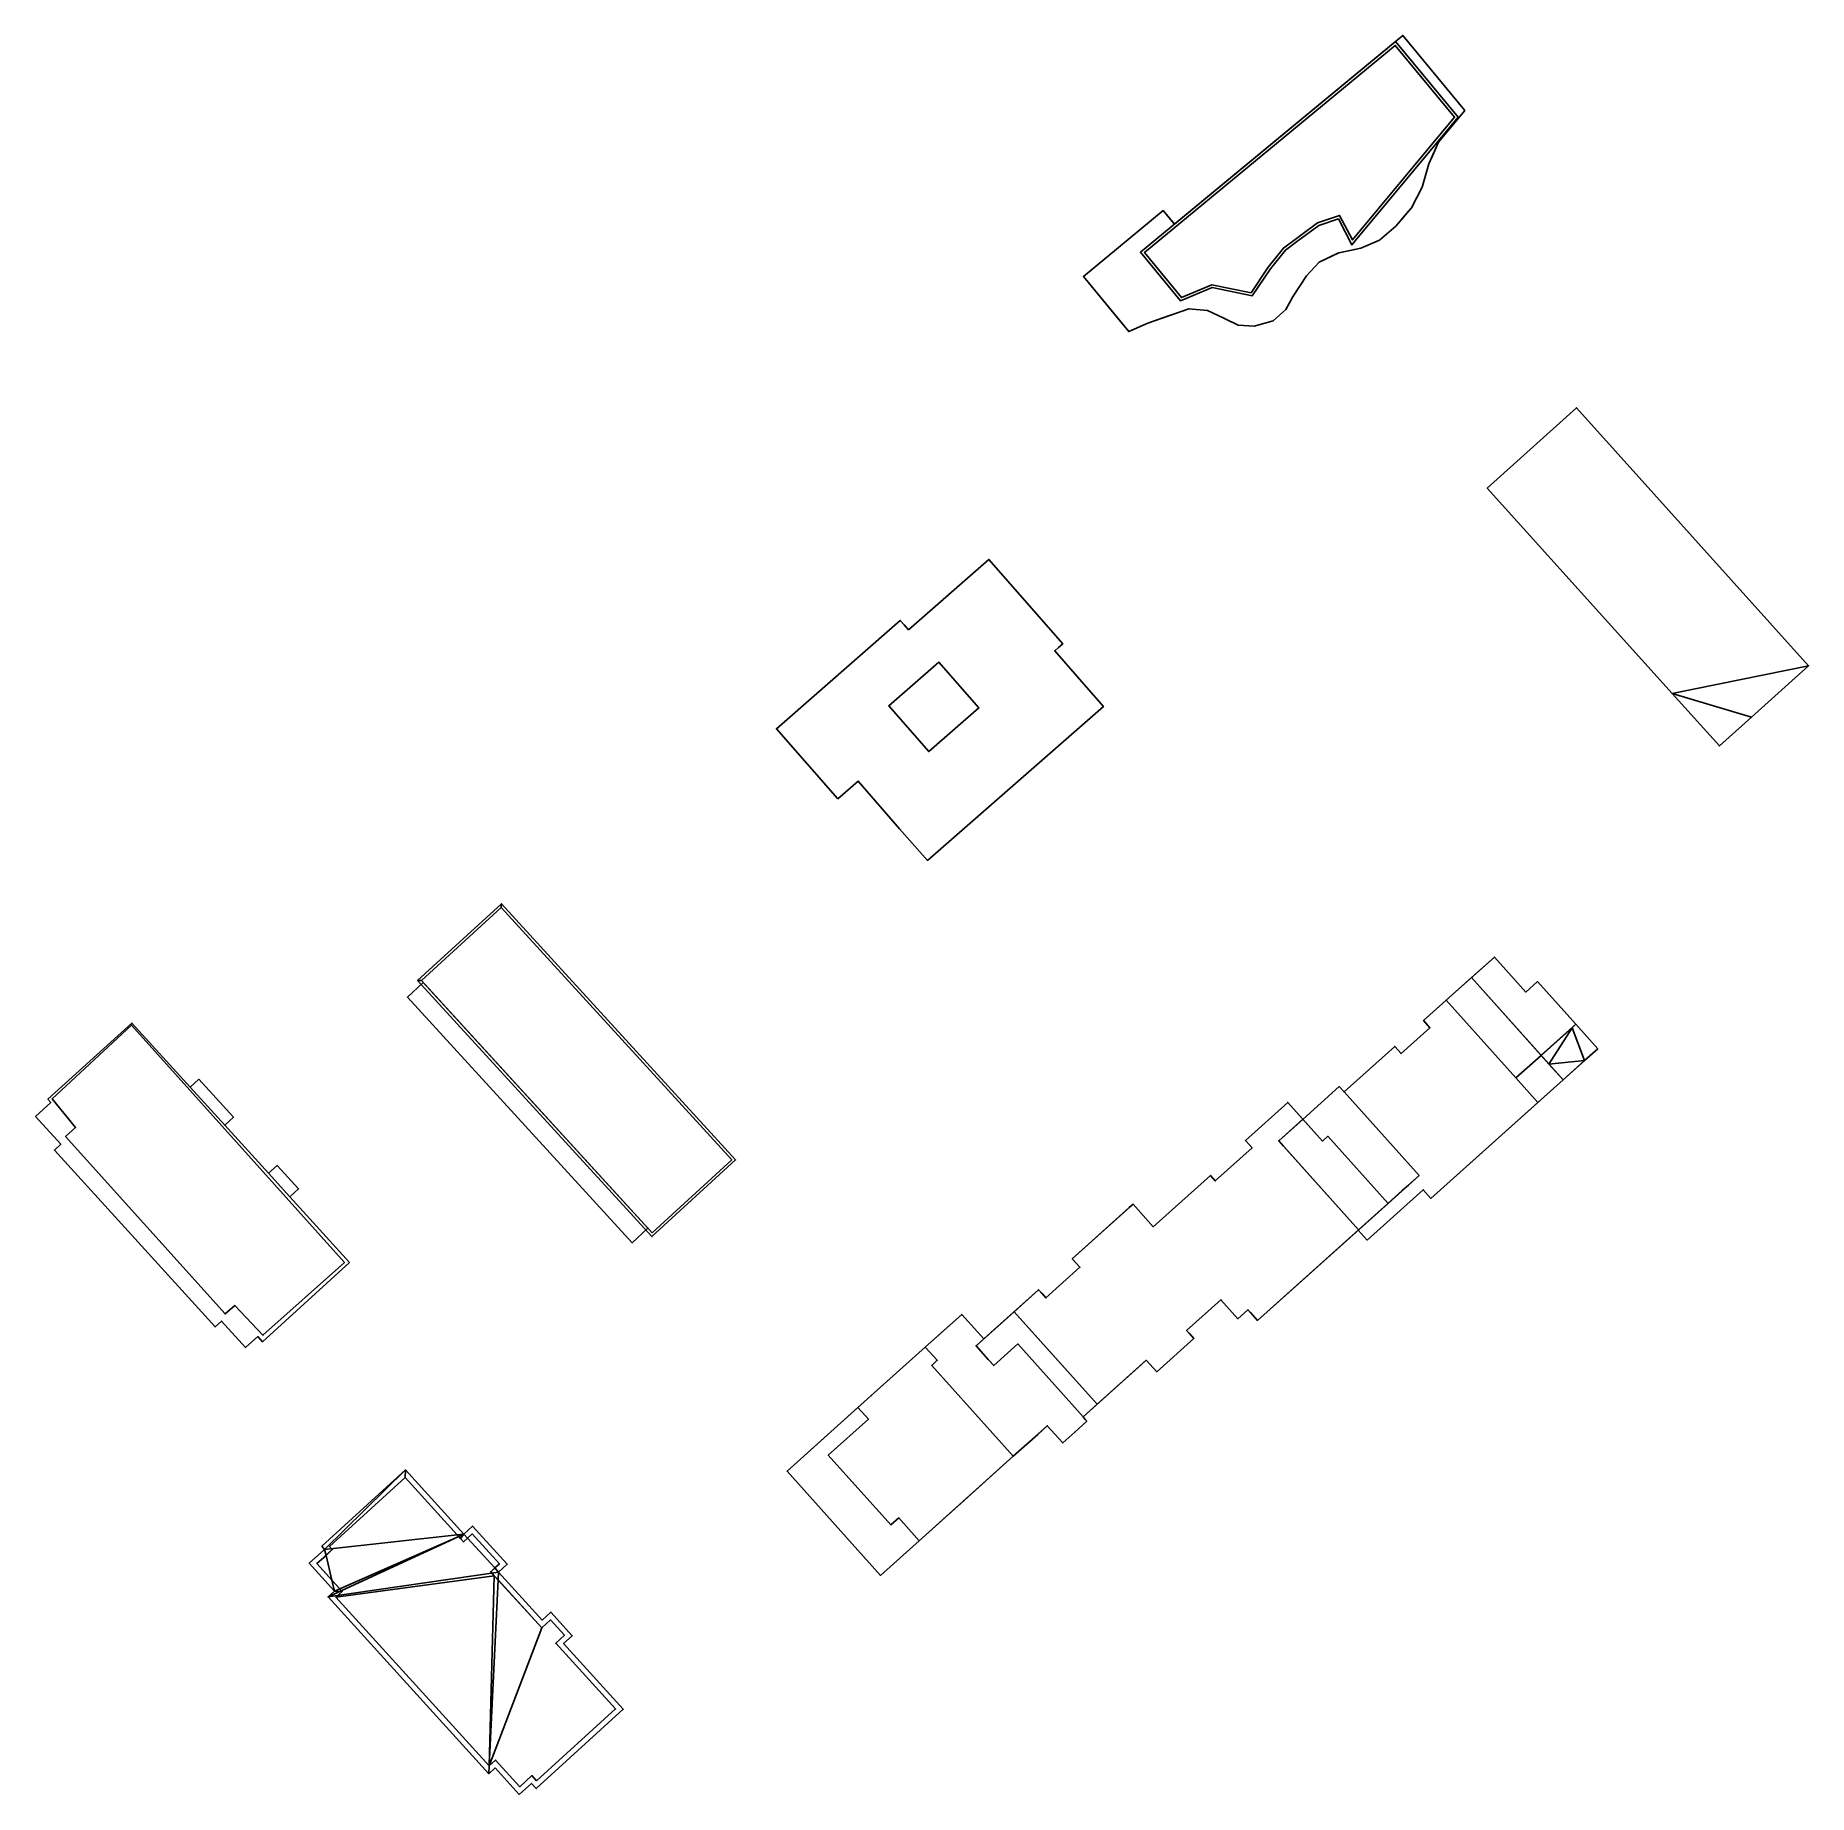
# Model space of a CAD drawing. Header units: metres. Extents: x 108 to 269, y 99 to 258.
import ezdxf

# ---------------------------------------------------------------- set-up
doc = ezdxf.new("R2010")
doc.units = ezdxf.units.M

msp = doc.modelspace()

# ---------------------------------------------------------------- linework, layer by layer
at = {"layer": '#SHADING'}
for points in [[(209.36, 232.3, 1.2), (207.63, 231.53, 1.2), (203.5, 236.54, 1.2), (210.75, 242.53, 1.2), (211.78, 241.29, 1.2), (232.55, 258.45, 1.2), (238.17, 251.63, 1.2), (235.79, 248.75, 1.2), (234.92, 246.79, 1.2), (234.3, 244.66, 1.2), (233.32, 242.79, 1.2), (231.91, 241.13, 1.2), (230.42, 239.83, 1.2), (228.73, 239.12, 1.2), (226.71, 238.69, 1.2), (224.95, 237.86, 1.2), (223.79, 236.6, 1.2), (222.58, 234.75, 1.2), (221.9, 233.54, 1.2), (220.74, 232.52, 1.2), (219.04, 232.04, 1.2), (217.58, 232.11, 1.2), (216.26, 232.75, 1.2), (214.78, 233.44, 1.2), (213.1, 233.61, 1.2), (209.36, 232.3, 1.2)], [(216.26, 232.75, 19.42), (216.46, 232.65, 19.42), (217.58, 232.11, 19.42), (219.04, 232.04, 19.42), (220.74, 232.52, 19.42), (221.9, 233.54, 19.42), (222.58, 234.75, 19.42), (223.79, 236.6, 19.42), (224.95, 237.86, 19.42), (226.71, 238.69, 19.42), (227.92, 238.95, 19.42), (228.73, 239.12, 19.42), (230.42, 239.83, 19.42), (231.91, 241.13, 19.42), (233.05, 242.47, 19.42), (233.32, 242.79, 19.42), (234.3, 244.66, 19.42), (234.92, 246.79, 19.42), (235.24, 247.5, 19.42), (235.79, 248.75, 19.42), (237.45, 250.75, 19.42), (238.17, 251.63, 19.42), (232.55, 258.45, 19.42), (211.78, 241.29, 19.42), (211.58, 241.53, 19.42), (210.75, 242.53, 19.42), (203.5, 236.54, 19.42), (206.45, 232.96, 19.42), (207.63, 231.53, 19.42), (209.36, 232.3, 19.42), (211.23, 232.96, 19.42), (211.88, 233.18, 19.42), (213.1, 233.61, 19.42), (214.78, 233.44, 19.42), (216.26, 232.75, 19.42)], [(232.55, 258.45, 1.2), (211.78, 241.29, 1.2), (211.78, 241.29, 19.42), (232.55, 258.45, 19.42), (232.55, 258.45, 1.2)], [(238.17, 251.63, 1.2), (232.55, 258.45, 1.2), (232.55, 258.45, 19.42), (238.17, 251.63, 19.42), (238.17, 251.63, 1.2)], [(237.57, 251.01, 22.23), (227.92, 239.41, 22.23), (226.68, 241.78, 22.23), (224.91, 241.18, 22.23), (222.99, 239.78, 22.23), (221.87, 238.94, 22.23), (220.5, 237.23, 22.23), (218.85, 234.8, 22.23), (215.21, 235.53, 22.23), (212.34, 234.33, 22.23), (208.69, 238.74, 22.23), (231.89, 257.89, 22.23), (237.57, 251.01, 22.23)], [(209.05, 238.71, 19.42), (209.05, 238.71, 22.23), (231.86, 257.54, 22.23), (231.86, 257.54, 19.42), (209.05, 238.71, 19.42)], [(226.8, 242.09, 22.23), (227.97, 239.86, 22.23), (237.25, 251.01, 22.23), (231.86, 257.54, 22.23), (209.05, 238.71, 22.23), (212.41, 234.63, 22.23), (215.18, 235.78, 22.23), (218.74, 235.07, 22.23), (220.29, 237.38, 22.23), (221.7, 239.12, 22.23), (224.79, 241.41, 22.23), (226.8, 242.09, 22.23)], [(220.29, 237.38, 19.42), (218.74, 235.07, 19.42), (215.18, 235.78, 19.42), (212.41, 234.63, 19.42), (209.05, 238.71, 19.42), (231.86, 257.54, 19.42), (237.25, 251.01, 19.42), (227.97, 239.86, 19.42), (226.8, 242.09, 19.42), (224.79, 241.41, 19.42), (221.7, 239.12, 19.42), (220.29, 237.38, 19.42)], [(209.05, 238.71, 22.23), (231.86, 257.54, 22.23), (237.25, 251.01, 22.23), (227.97, 239.86, 22.23), (226.8, 242.09, 22.23), (224.79, 241.41, 22.23), (221.7, 239.12, 22.23), (220.29, 237.38, 22.23), (218.74, 235.07, 22.23), (215.18, 235.78, 22.23), (212.41, 234.63, 22.23), (209.05, 238.71, 22.23)], [(237.25, 251.01, 19.42), (231.86, 257.54, 19.42), (231.86, 257.54, 22.23), (237.25, 251.01, 22.23), (237.25, 251.01, 19.42)], [(237.45, 250.75, 1.2), (238.17, 251.63, 1.2), (238.17, 251.63, 19.42), (237.45, 250.75, 19.42), (237.45, 250.75, 1.2)], [(237.25, 251.01, 19.42), (237.25, 251.01, 22.23), (227.97, 239.86, 22.23), (227.97, 239.86, 19.42), (237.25, 251.01, 19.42)], [(235.79, 248.75, 1.2), (237.45, 250.75, 1.2), (237.45, 250.75, 19.42), (235.79, 248.75, 19.42), (235.79, 248.75, 1.2)], [(235.24, 247.5, 1.2), (235.79, 248.75, 1.2), (235.79, 248.75, 19.42), (235.24, 247.5, 19.42), (235.24, 247.5, 1.2)], [(234.3, 244.66, 1.2), (234.92, 246.79, 1.2), (234.92, 246.79, 19.42), (234.3, 244.66, 19.42), (234.3, 244.66, 1.2)], [(234.92, 246.79, 1.2), (235.24, 247.5, 1.2), (235.24, 247.5, 19.42), (234.92, 246.79, 19.42), (234.92, 246.79, 1.2)], [(233.32, 242.79, 1.2), (234.3, 244.66, 1.2), (234.3, 244.66, 19.42), (233.32, 242.79, 19.42), (233.32, 242.79, 1.2)], [(210.75, 242.53, 1.2), (203.5, 236.54, 1.2), (203.5, 236.54, 19.42), (210.75, 242.53, 19.42), (210.75, 242.53, 1.2)], [(211.58, 241.53, 1.2), (210.75, 242.53, 1.2), (210.75, 242.53, 19.42), (211.58, 241.53, 19.42), (211.58, 241.53, 1.2)], [(226.8, 242.09, 19.42), (226.8, 242.09, 22.23), (224.79, 241.41, 22.23), (224.79, 241.41, 19.42), (226.8, 242.09, 19.42)], [(227.97, 239.86, 19.42), (227.97, 239.86, 22.23), (226.8, 242.09, 22.23), (226.8, 242.09, 19.42), (227.97, 239.86, 19.42)], [(231.91, 241.13, 1.2), (233.05, 242.47, 1.2), (233.05, 242.47, 19.42), (231.91, 241.13, 19.42), (231.91, 241.13, 1.2)], [(233.05, 242.47, 1.2), (233.32, 242.79, 1.2), (233.32, 242.79, 19.42), (233.05, 242.47, 19.42), (233.05, 242.47, 1.2)], [(211.78, 241.29, 1.2), (211.58, 241.53, 1.2), (211.58, 241.53, 19.42), (211.78, 241.29, 19.42), (211.78, 241.29, 1.2)], [(224.79, 241.41, 19.42), (224.79, 241.41, 22.23), (221.7, 239.12, 22.23), (221.7, 239.12, 19.42), (224.79, 241.41, 19.42)], [(230.42, 239.83, 1.2), (231.91, 241.13, 1.2), (231.91, 241.13, 19.42), (230.42, 239.83, 19.42), (230.42, 239.83, 1.2)], [(212.41, 234.63, 19.42), (212.41, 234.63, 22.23), (209.05, 238.71, 22.23), (209.05, 238.71, 19.42), (212.41, 234.63, 19.42)], [(220.29, 237.38, 19.42), (221.7, 239.12, 19.42), (221.7, 239.12, 22.23), (220.29, 237.38, 22.23), (220.29, 237.38, 19.42)], [(224.95, 237.86, 1.2), (226.62, 238.65, 1.2), (226.62, 238.65, 19.42), (224.95, 237.86, 19.42), (224.95, 237.86, 1.2)], [(226.62, 238.65, 1.2), (226.71, 238.69, 1.2), (226.71, 238.69, 19.42), (226.62, 238.65, 19.42), (226.62, 238.65, 1.2)], [(226.71, 238.69, 1.2), (227.92, 238.95, 1.2), (227.92, 238.95, 19.42), (226.71, 238.69, 19.42), (226.71, 238.69, 1.2)], [(227.92, 238.95, 1.2), (228.73, 239.12, 1.2), (228.73, 239.12, 19.42), (227.92, 238.95, 19.42), (227.92, 238.95, 1.2)], [(228.73, 239.12, 1.2), (230.42, 239.83, 1.2), (230.42, 239.83, 19.42), (228.73, 239.12, 19.42), (228.73, 239.12, 1.2)], [(220.29, 237.38, 19.42), (220.29, 237.38, 22.23), (218.74, 235.07, 22.23), (218.74, 235.07, 19.42), (220.29, 237.38, 19.42)], [(223.79, 236.6, 1.2), (224.95, 237.86, 1.2), (224.95, 237.86, 19.42), (223.79, 236.6, 19.42), (223.79, 236.6, 1.2)], [(203.5, 236.54, 1.2), (206.45, 232.96, 1.2), (206.45, 232.96, 19.42), (203.5, 236.54, 19.42), (203.5, 236.54, 1.2)], [(212.41, 234.63, 19.42), (215.18, 235.78, 19.42), (215.18, 235.78, 22.23), (212.41, 234.63, 22.23), (212.41, 234.63, 19.42)], [(218.74, 235.07, 19.42), (218.74, 235.07, 22.23), (215.18, 235.78, 22.23), (215.18, 235.78, 19.42), (218.74, 235.07, 19.42)], [(222.58, 234.75, 1.2), (223.79, 236.6, 1.2), (223.79, 236.6, 19.42), (222.58, 234.75, 19.42), (222.58, 234.75, 1.2)], [(221.9, 233.54, 1.2), (222.58, 234.75, 1.2), (222.58, 234.75, 19.42), (221.9, 233.54, 19.42), (221.9, 233.54, 1.2)], [(206.45, 232.96, 1.2), (207.63, 231.53, 1.2), (207.63, 231.53, 19.42), (206.45, 232.96, 19.42), (206.45, 232.96, 1.2)], [(207.63, 231.53, 1.2), (209.36, 232.3, 1.2), (209.36, 232.3, 19.42), (207.63, 231.53, 19.42), (207.63, 231.53, 1.2)], [(209.36, 232.3, 1.2), (211.23, 232.96, 1.2), (211.23, 232.96, 19.42), (209.36, 232.3, 19.42), (209.36, 232.3, 1.2)], [(211.23, 232.96, 1.2), (211.88, 233.18, 1.2), (211.88, 233.18, 19.42), (211.23, 232.96, 19.42), (211.23, 232.96, 1.2)], [(211.88, 233.18, 1.2), (213.1, 233.61, 1.2), (213.1, 233.61, 19.42), (211.88, 233.18, 19.42), (211.88, 233.18, 1.2)], [(213.1, 233.61, 1.2), (214.78, 233.44, 1.2), (214.78, 233.44, 19.42), (213.1, 233.61, 19.42), (213.1, 233.61, 1.2)], [(214.78, 233.44, 1.2), (216.26, 232.75, 1.2), (216.26, 232.75, 19.42), (214.78, 233.44, 19.42), (214.78, 233.44, 1.2)], [(216.46, 232.65, 1.2), (216.46, 232.65, 19.42), (216.26, 232.75, 19.42), (216.26, 232.75, 1.2), (216.46, 232.65, 1.2)], [(216.46, 232.65, 1.2), (217.58, 232.11, 1.2), (217.58, 232.11, 19.42), (216.46, 232.65, 19.42), (216.46, 232.65, 1.2)], [(219.04, 232.04, 1.2), (220.74, 232.52, 1.2), (220.74, 232.52, 19.42), (219.04, 232.04, 19.42), (219.04, 232.04, 1.2)], [(220.74, 232.52, 19.42), (220.74, 232.52, 1.2), (221.9, 233.54, 1.2), (221.9, 233.54, 19.42), (220.74, 232.52, 19.42)], [(217.58, 232.11, 1.2), (219.04, 232.04, 1.2), (219.04, 232.04, 19.42), (217.58, 232.11, 19.42), (217.58, 232.11, 1.2)], [(243.73, 171.51, 2.88), (244.79, 172.46, 2.88), (247.47, 169.48, 2.88), (248.27, 168.58, 2.88), (242.83, 163.7, 2.88), (236.49, 170.76, 2.88), (240.87, 174.69, 2.88), (243.73, 171.51, 2.88)], [(238.78, 172.82, 2.88), (238.78, 172.82, 18.69), (240.87, 174.69, 18.69), (240.87, 174.69, 2.88), (238.78, 172.82, 2.88)], [(245.11, 165.75, 18.69), (248.27, 168.58, 18.69), (244.79, 172.46, 18.69), (243.73, 171.51, 18.69), (240.87, 174.69, 18.69), (238.78, 172.82, 18.69), (245.11, 165.75, 18.69)], [(243.73, 171.51, 2.88), (240.87, 174.69, 2.88), (240.87, 174.69, 18.69), (243.73, 171.51, 18.69), (243.73, 171.51, 2.88)], [(234.02, 154.83, 21.67), (233.05, 153.96, 21.67), (232.49, 153.46, 21.67), (230.84, 151.98, 21.67), (228.52, 149.9, 21.67), (228.49, 149.88, 21.67), (229.31, 148.97, 21.67), (234.4, 153.54, 21.67), (235.1, 152.76, 21.67), (247.11, 163.53, 21.67), (238.78, 172.82, 21.67), (234.43, 168.91, 21.67), (234.5, 168.83, 21.67), (235.01, 168.27, 21.67), (232.39, 165.92, 21.67), (231.81, 166.57, 21.67), (227.2, 162.43, 21.67), (234.02, 154.83, 21.67)], [(236.49, 170.77, 18.69), (234.43, 168.91, 21.67), (238.78, 172.82, 21.67), (236.49, 170.77, 18.69)], [(236.49, 170.77, 18.69), (238.78, 172.82, 21.67), (238.78, 172.82, 18.69), (236.49, 170.77, 18.69)], [(236.49, 170.76, 2.88), (236.49, 170.76, 18.69), (238.78, 172.82, 18.69), (238.78, 172.82, 2.88), (236.49, 170.76, 2.88)], [(238.78, 172.82, 18.69), (238.78, 172.82, 21.67), (247.11, 163.53, 21.67), (245.11, 165.75, 18.69), (238.78, 172.82, 18.69)], [(244.79, 172.46, 2.88), (243.73, 171.51, 2.88), (243.73, 171.51, 18.69), (244.79, 172.46, 18.69), (244.79, 172.46, 2.88)], [(247.47, 169.48, 18.54), (244.79, 172.46, 18.69), (248.27, 168.58, 18.69), (247.47, 169.48, 18.54)], [(247.47, 169.48, 2.88), (244.79, 172.46, 2.88), (244.79, 172.46, 18.69), (247.47, 169.48, 18.54), (247.47, 169.48, 2.88)], [(244.79, 172.46, 2.88), (248.27, 168.58, 2.88), (247.47, 169.48, 2.88), (244.79, 172.46, 2.88)], [(234.02, 154.83, 2.88), (228.52, 149.9, 2.88), (221.7, 157.5, 2.88), (221.26, 157.99, 2.88), (223.47, 159.96, 2.88), (226.76, 162.92, 2.88), (227.2, 162.43, 2.88), (231.81, 166.57, 2.88), (232.39, 165.92, 2.88), (235.01, 168.27, 2.88), (234.43, 168.91, 2.88), (236.49, 170.76, 2.88), (242.83, 163.7, 2.88), (244.82, 161.48, 2.88), (235.1, 152.76, 2.88), (234.4, 153.54, 2.88), (229.31, 148.97, 2.88), (228.49, 149.88, 2.88), (234.02, 154.83, 2.88)], [(236.49, 170.77, 2.88), (234.43, 168.91, 2.88), (234.43, 168.91, 21.67), (236.49, 170.77, 18.69), (236.49, 170.77, 2.88)], [(242.83, 163.7, 2.88), (236.49, 170.76, 2.88), (242.83, 163.7, 2.88), (242.83, 163.7, 2.88)], [(248.27, 168.58, 18.69), (248.27, 168.58, 18.34), (248.27, 168.58, 2.88), (247.47, 169.48, 2.88), (247.47, 169.48, 18.54), (248.27, 168.58, 18.69)], [(136.79, 146.93, 23.74), (128.87, 139.73, 23.74), (128.45, 140.19, 23.74), (127.34, 139.19, 23.74), (125.15, 141.6, 23.74), (124.57, 141.08, 23.74), (109.96, 157.15, 23.74), (110.53, 157.68, 23.74), (108.24, 160.2, 23.74), (109.63, 161.47, 23.74), (109.37, 161.76, 23.74), (117, 168.69, 23.74), (122.31, 162.86, 23.74), (125.44, 159.41, 23.74), (129.41, 155.04, 23.74), (131.36, 152.9, 23.74), (136.79, 146.93, 23.74)], [(126.35, 143.03, 23.74), (128.91, 140.32, 23.74), (136.32, 146.92, 23.74), (116.98, 168.51, 23.74), (109.75, 161.79, 23.74), (111.89, 159.2, 23.74), (110.97, 158.38, 23.74), (125.47, 142.25, 23.74), (126.35, 143.03, 23.74)], [(128.91, 140.32, 2.45), (126.35, 143.03, 2.45), (125.47, 142.25, 2.45), (110.97, 158.38, 2.45), (111.89, 159.2, 2.45), (109.75, 161.79, 2.45), (116.98, 168.51, 2.45), (136.32, 146.92, 2.45), (128.91, 140.32, 2.45)], [(116.98, 168.51, 2.45), (109.75, 161.79, 2.45), (109.75, 161.79, 23.74), (116.98, 168.51, 23.74), (116.98, 168.51, 2.45)], [(128.91, 140.32, 23.74), (126.35, 143.03, 23.74), (125.47, 142.25, 23.74), (110.97, 158.38, 23.74), (111.89, 159.2, 23.74), (109.75, 161.79, 23.74), (116.98, 168.51, 23.74), (136.32, 146.92, 23.74), (128.91, 140.32, 23.74)], [(136.32, 146.92, 2.45), (116.98, 168.51, 2.45), (116.98, 168.51, 23.74), (136.32, 146.92, 23.74), (136.32, 146.92, 2.45)], [(235.01, 168.27, 2.88), (232.39, 165.92, 2.88), (232.39, 165.92, 21.67), (235.01, 168.27, 21.67), (235.01, 168.27, 2.88)], [(234.43, 168.91, 2.88), (234.5, 168.83, 2.88), (234.5, 168.83, 21.67), (234.43, 168.91, 21.67), (234.43, 168.91, 2.88)], [(234.5, 168.83, 2.88), (235.01, 168.27, 2.88), (235.01, 168.27, 21.67), (234.5, 168.83, 21.67), (234.5, 168.83, 2.88)], [(248.27, 168.58, 2.88), (245.11, 165.75, 2.88), (242.83, 163.7, 2.88), (242.83, 163.7, 2.88), (244.82, 161.48, 2.88), (242.83, 163.7, 2.88), (248.27, 168.58, 2.88)], [(247.11, 163.53, 2.88), (244.82, 161.48, 2.88), (242.83, 163.7, 2.88), (245.11, 165.75, 2.88), (248.27, 168.58, 2.88), (250.26, 166.36, 2.88), (247.11, 163.53, 2.88)], [(245.11, 165.75, 18.69), (245.11, 165.75, 18.34), (248.27, 168.58, 18.34), (248.27, 168.58, 18.69), (245.11, 165.75, 18.69)], [(247.93, 168.27, 18.34), (245.11, 165.75, 18.34), (245.82, 164.97, 18.16), (247.93, 168.27, 18.34)], [(249.06, 165.29, 17.83), (247.93, 168.27, 18.34), (245.82, 164.97, 18.16), (249.06, 165.29, 17.83)], [(248.27, 168.58, 18.34), (247.93, 168.27, 18.34), (249.06, 165.29, 17.83), (250.26, 166.36, 17.83), (248.27, 168.58, 18.34)], [(250.26, 166.36, 2.88), (248.27, 168.58, 2.88), (248.27, 168.58, 18.34), (250.26, 166.36, 17.83), (250.26, 166.36, 2.88)], [(231.81, 166.57, 21.67), (231.81, 166.57, 2.88), (227.2, 162.43, 2.88), (227.2, 162.43, 21.67), (231.81, 166.57, 21.67)], [(232.39, 165.92, 2.88), (231.81, 166.57, 2.88), (231.81, 166.57, 21.67), (232.39, 165.92, 21.67), (232.39, 165.92, 2.88)], [(250.26, 166.36, 2.88), (250.26, 166.36, 17.83), (247.11, 163.53, 17.83), (247.11, 163.53, 2.88), (250.26, 166.36, 2.88)], [(247.11, 163.53, 17.83), (245.82, 164.97, 18.16), (245.11, 165.75, 18.69), (247.11, 163.53, 17.83)], [(247.11, 163.53, 21.67), (247.11, 163.53, 17.83), (245.11, 165.75, 18.69), (247.11, 163.53, 21.67)], [(245.11, 165.75, 18.34), (245.11, 165.75, 18.69), (245.82, 164.97, 18.16), (245.11, 165.75, 18.34)], [(249.06, 165.29, 17.83), (245.82, 164.97, 18.16), (247.11, 163.53, 17.83), (249.06, 165.29, 17.83)], [(123.1, 163.58, 23.74), (122.31, 162.86, 23.74), (125.44, 159.41, 23.74), (126.23, 160.13, 23.74), (123.1, 163.58, 23.74)], [(234.02, 154.83, 24.59), (227.2, 162.43, 24.59), (226.76, 162.92, 24.59), (223.47, 159.96, 24.59), (223.45, 159.95, 24.59), (225.23, 157.96, 24.59), (225.72, 158.4, 24.59), (231.2, 152.3, 24.59), (234.02, 154.83, 24.59)], [(226.76, 162.92, 2.88), (223.47, 159.96, 2.88), (223.47, 159.96, 24.59), (226.76, 162.92, 24.59), (226.76, 162.92, 2.88)], [(226.76, 162.92, 2.88), (226.76, 162.92, 24.59), (227.2, 162.43, 24.59), (227.2, 162.43, 21.67), (227.2, 162.43, 2.88), (226.76, 162.92, 2.88)], [(244.82, 161.48, 17.83), (247.11, 163.53, 21.67), (235.1, 152.76, 21.67), (244.82, 161.48, 17.83)], [(242.83, 163.7, 2.88), (244.82, 161.48, 2.88), (242.83, 163.7, 2.88), (242.83, 163.7, 2.88)], [(247.11, 163.53, 2.88), (247.11, 163.53, 17.83), (247.11, 163.53, 21.67), (244.82, 161.48, 17.83), (244.82, 161.48, 2.88), (247.11, 163.53, 2.88)], [(109.75, 161.79, 2.45), (111.89, 159.2, 2.45), (111.89, 159.2, 23.74), (109.75, 161.79, 23.74), (109.75, 161.79, 2.45)], [(218.23, 158.03, 27.31), (218.84, 157.35, 27.31), (215.49, 154.35, 27.31), (215.05, 154.84, 27.31), (209.86, 150.18, 27.31), (208.02, 152.23, 27.31), (207.67, 151.92, 27.31), (202.49, 147.27, 27.31), (203.14, 146.55, 27.31), (203.19, 146.49, 27.31), (200.09, 143.71, 27.31), (199.74, 144.1, 27.31), (199.42, 144.46, 27.31), (195.4, 140.85, 27.31), (193.74, 139.36, 27.31), (194.85, 138.12, 27.31), (195.35, 137.56, 27.31), (197.54, 139.53, 27.31), (203.48, 132.91, 27.31), (208.78, 137.66, 27.31), (209.22, 138.05, 27.31), (210.17, 137, 27.31), (213.54, 140.03, 27.31), (213.14, 140.47, 27.31), (212.88, 140.76, 27.31), (216, 143.55, 27.31), (217.55, 141.82, 27.31), (218.46, 142.64, 27.31), (218.7, 142.37, 27.31), (219.34, 141.66, 27.31), (222.47, 144.47, 27.31), (231.2, 152.3, 27.31), (225.72, 158.4, 27.31), (225.23, 157.96, 27.31), (222.89, 160.58, 27.31), (222.08, 161.48, 27.31), (218.23, 158.03, 27.31)], [(217.55, 141.82, 2.88), (216, 143.55, 2.88), (212.88, 140.76, 2.88), (213.54, 140.03, 2.88), (210.17, 137, 2.88), (209.22, 138.05, 2.88), (204.75, 134.04, 2.88), (197.2, 142.46, 2.88), (199.42, 144.46, 2.88), (200.09, 143.71, 2.88), (203.19, 146.49, 2.88), (202.49, 147.27, 2.88), (208.02, 152.23, 2.88), (209.86, 150.18, 2.88), (215.05, 154.84, 2.88), (215.49, 154.35, 2.88), (218.84, 157.35, 2.88), (218.23, 158.03, 2.88), (222.08, 161.48, 2.88), (223.45, 159.95, 2.88), (221.26, 157.99, 2.88), (228.52, 149.9, 2.88), (228.49, 149.88, 2.88), (219.34, 141.66, 2.88), (218.46, 142.64, 2.88), (217.55, 141.82, 2.88)], [(222.08, 161.48, 2.88), (218.23, 158.03, 2.88), (218.23, 158.03, 27.31), (222.08, 161.48, 27.31), (222.08, 161.48, 2.88)], [(222.89, 160.58, 27.31), (223.45, 159.95, 24.59), (222.08, 161.48, 27.31), (222.89, 160.58, 27.31)], [(222.08, 161.48, 2.88), (223.45, 159.95, 24.59), (222.89, 160.58, 2.88), (222.08, 161.48, 2.88)], [(223.45, 159.95, 24.59), (222.08, 161.48, 2.88), (222.08, 161.48, 27.31), (223.45, 159.95, 24.59)], [(227.2, 162.43, 21.67), (227.2, 162.43, 24.59), (234.02, 154.83, 24.59), (234.02, 154.83, 21.67), (227.2, 162.43, 21.67)], [(244.82, 161.48, 2.88), (244.82, 161.48, 17.83), (235.1, 152.76, 21.67), (235.1, 152.76, 2.88), (244.82, 161.48, 2.88)], [(225.23, 157.96, 27.31), (223.45, 159.95, 24.59), (222.89, 160.58, 27.31), (225.23, 157.96, 27.31)], [(223.45, 159.95, 2.88), (222.89, 160.58, 2.88), (223.45, 159.95, 24.59), (223.45, 159.95, 2.88)], [(223.45, 159.95, 2.88), (223.45, 159.95, 24.59), (223.47, 159.96, 24.59), (223.47, 159.96, 2.88), (223.45, 159.95, 2.88)], [(225.23, 157.96, 27.31), (225.23, 157.96, 24.59), (223.45, 159.95, 24.59), (225.23, 157.96, 27.31)], [(111.89, 159.2, 2.45), (110.97, 158.38, 2.45), (110.97, 158.38, 23.74), (111.89, 159.2, 23.74), (111.89, 159.2, 2.45)], [(110.97, 158.38, 2.45), (125.47, 142.25, 2.45), (125.47, 142.25, 23.74), (110.97, 158.38, 23.74), (110.97, 158.38, 2.45)], [(218.23, 158.03, 2.88), (218.84, 157.35, 2.88), (218.84, 157.35, 27.31), (218.23, 158.03, 27.31), (218.23, 158.03, 2.88)], [(228.52, 149.9, 2.88), (221.26, 157.99, 2.88), (221.7, 157.5, 2.88), (228.52, 149.9, 2.88)], [(225.23, 157.96, 24.59), (225.23, 157.96, 27.31), (225.72, 158.4, 27.31), (225.72, 158.4, 24.59), (225.23, 157.96, 24.59)], [(231.2, 152.3, 24.59), (225.72, 158.4, 24.59), (225.72, 158.4, 27.31), (231.2, 152.3, 27.31), (231.2, 152.3, 24.59)], [(218.84, 157.35, 2.88), (215.49, 154.35, 2.88), (215.49, 154.35, 27.31), (218.84, 157.35, 27.31), (218.84, 157.35, 2.88)], [(129.41, 155.04, 23.74), (131.36, 152.9, 23.74), (132.15, 153.62, 23.74), (130.2, 155.76, 23.74), (129.41, 155.04, 23.74)], [(215.05, 154.84, 2.88), (209.86, 150.18, 2.88), (209.86, 150.18, 27.31), (215.05, 154.84, 27.31), (215.05, 154.84, 2.88)], [(215.49, 154.35, 2.88), (215.05, 154.84, 2.88), (215.05, 154.84, 27.31), (215.49, 154.35, 27.31), (215.49, 154.35, 2.88)], [(234.02, 154.83, 21.67), (234.02, 154.83, 24.59), (231.2, 152.3, 24.59), (231.2, 152.3, 21.67), (232.49, 153.46, 21.67), (234.02, 154.83, 21.67)], [(229.31, 148.97, 2.88), (234.4, 153.54, 2.88), (234.4, 153.54, 21.67), (229.31, 148.97, 21.67), (229.31, 148.97, 2.88)], [(234.4, 153.54, 21.67), (234.4, 153.54, 2.88), (235.1, 152.76, 2.88), (235.1, 152.76, 21.67), (234.4, 153.54, 21.67)], [(207.67, 151.92, 2.88), (202.49, 147.27, 2.88), (202.49, 147.27, 27.31), (207.67, 151.92, 27.31), (207.67, 151.92, 2.88)], [(208.02, 152.23, 2.88), (207.67, 151.92, 2.88), (207.67, 151.92, 27.31), (208.02, 152.23, 27.31), (208.02, 152.23, 2.88)], [(209.86, 150.18, 2.88), (208.02, 152.23, 2.88), (208.02, 152.23, 27.31), (209.86, 150.18, 27.31), (209.86, 150.18, 2.88)], [(228.52, 149.9, 24.59), (231.2, 152.3, 27.31), (219.34, 141.66, 27.31), (228.52, 149.9, 24.59)], [(231.2, 152.3, 21.67), (231.2, 152.3, 24.59), (228.52, 149.9, 24.59), (228.52, 149.9, 21.67), (231.2, 152.3, 21.67)], [(228.52, 149.9, 24.59), (231.2, 152.3, 24.59), (231.2, 152.3, 27.31), (228.52, 149.9, 24.59)], [(228.49, 149.88, 21.67), (228.52, 149.9, 24.59), (219.34, 141.66, 27.31), (228.49, 149.88, 21.67)], [(228.49, 149.88, 2.88), (228.49, 149.88, 21.67), (219.34, 141.66, 27.31), (219.34, 141.66, 2.88), (228.49, 149.88, 2.88)], [(228.52, 149.9, 21.67), (228.52, 149.9, 24.59), (228.49, 149.88, 21.67), (228.52, 149.9, 21.67)], [(228.49, 149.88, 2.88), (229.31, 148.97, 2.88), (229.31, 148.97, 21.67), (228.49, 149.88, 21.67), (228.49, 149.88, 2.88)], [(136.32, 146.92, 2.45), (136.32, 146.92, 23.74), (128.91, 140.32, 23.74), (128.91, 140.32, 2.45), (136.32, 146.92, 2.45)], [(202.49, 147.27, 2.88), (203.14, 146.55, 2.88), (203.14, 146.55, 27.31), (202.49, 147.27, 27.31), (202.49, 147.27, 2.88)], [(203.19, 146.49, 2.88), (200.09, 143.71, 2.88), (200.09, 143.71, 27.31), (203.19, 146.49, 27.31), (203.19, 146.49, 2.88)], [(203.14, 146.55, 2.88), (203.19, 146.49, 2.88), (203.19, 146.49, 27.31), (203.14, 146.55, 27.31), (203.14, 146.55, 2.88)], [(193.74, 139.36, 27.31), (199.42, 144.46, 27.31), (197.2, 142.46, 24.5), (193.74, 139.36, 27.31)], [(197.2, 142.46, 2.88), (197.2, 142.46, 24.5), (199.42, 144.46, 27.31), (199.42, 144.46, 2.88), (197.2, 142.46, 2.88)], [(199.74, 144.1, 2.88), (199.42, 144.46, 2.88), (199.42, 144.46, 27.31), (199.74, 144.1, 27.31), (199.74, 144.1, 2.88)], [(200.09, 143.71, 2.88), (199.74, 144.1, 2.88), (199.74, 144.1, 27.31), (200.09, 143.71, 27.31), (200.09, 143.71, 2.88)], [(212.88, 140.76, 2.88), (216, 143.55, 2.88), (216, 143.55, 27.31), (212.88, 140.76, 27.31), (212.88, 140.76, 2.88)], [(217.55, 141.82, 2.88), (217.55, 141.82, 27.31), (216, 143.55, 27.31), (216, 143.55, 2.88), (217.55, 141.82, 2.88)], [(125.47, 142.25, 2.45), (126.35, 143.03, 2.45), (126.35, 143.03, 23.74), (125.47, 142.25, 23.74), (125.47, 142.25, 2.45)], [(126.35, 143.03, 2.45), (128.91, 140.32, 2.45), (128.91, 140.32, 23.74), (126.35, 143.03, 23.74), (126.35, 143.03, 2.45)], [(201.62, 130.53, 2.88), (200.22, 132.09, 2.88), (197.13, 129.32, 2.88), (189.71, 137.58, 2.88), (197.13, 129.32, 2.88), (192.68, 125.33, 2.88), (185.05, 118.49, 2.88), (176.56, 127.96, 2.88), (184.18, 134.8, 2.88), (189.13, 139.24, 2.88), (192.44, 142.21, 2.88), (194.44, 139.99, 2.88), (197.2, 142.46, 2.88), (199.85, 139.5, 2.88), (204.75, 134.04, 2.88), (204.37, 133.7, 2.88), (203.48, 132.91, 2.88), (203.67, 132.67, 2.88), (203.81, 132.5, 2.88), (202.72, 131.52, 2.88), (201.62, 130.53, 2.88)], [(201.62, 130.53, 24.5), (202.72, 131.52, 24.5), (203.81, 132.5, 24.5), (203.67, 132.67, 24.5), (203.48, 132.91, 24.5), (197.54, 139.53, 24.5), (195.35, 137.56, 24.5), (194.93, 138.03, 24.5), (193.74, 139.36, 24.5), (194.44, 139.99, 24.5), (192.44, 142.21, 24.5), (189.13, 139.24, 24.5), (190.22, 138.04, 24.5), (189.71, 137.58, 24.5), (197.13, 129.32, 24.5), (200.22, 132.09, 24.5), (201.62, 130.53, 24.5)], [(190.86, 140.79, 21.58), (189.13, 139.24, 24.5), (192.44, 142.21, 24.5), (190.86, 140.79, 21.58)], [(190.86, 140.79, 2.88), (190.86, 140.79, 21.58), (192.44, 142.21, 24.5), (192.44, 142.21, 2.88), (190.86, 140.79, 2.88)], [(194.44, 139.99, 2.88), (192.44, 142.21, 2.88), (192.44, 142.21, 24.5), (194.44, 139.99, 24.5), (194.44, 139.99, 2.88)], [(193.74, 139.36, 27.31), (197.2, 142.46, 24.5), (194.44, 139.99, 24.5), (193.74, 139.36, 27.31)], [(194.44, 139.99, 2.88), (194.44, 139.99, 24.5), (197.2, 142.46, 24.5), (197.2, 142.46, 2.88), (194.44, 139.99, 2.88)], [(217.55, 141.82, 2.88), (218.46, 142.64, 2.88), (218.46, 142.64, 27.31), (217.55, 141.82, 27.31), (217.55, 141.82, 2.88)], [(218.46, 142.64, 2.88), (218.7, 142.37, 2.88), (218.7, 142.37, 27.31), (218.46, 142.64, 27.31), (218.46, 142.64, 2.88)], [(218.7, 142.37, 2.88), (219.34, 141.66, 2.88), (219.34, 141.66, 27.31), (218.7, 142.37, 27.31), (218.7, 142.37, 2.88)], [(184.18, 134.8, 18.67), (189.13, 139.24, 21.58), (189.13, 139.24, 24.5), (190.86, 140.79, 21.58), (190.86, 140.79, 2.88), (189.13, 139.24, 2.88), (184.18, 134.8, 2.88), (184.18, 134.8, 18.67)], [(213.14, 140.47, 2.88), (212.88, 140.76, 2.88), (212.88, 140.76, 27.31), (213.14, 140.47, 27.31), (213.14, 140.47, 2.88)], [(213.54, 140.03, 2.88), (213.14, 140.47, 2.88), (213.14, 140.47, 27.31), (213.54, 140.03, 27.31), (213.54, 140.03, 2.88)], [(183.96, 132.7, 21.58), (180.31, 129.42, 21.58), (186, 123.08, 21.58), (186.71, 123.72, 21.58), (188.57, 121.64, 21.58), (197.13, 129.32, 21.58), (189.71, 137.58, 21.58), (190.22, 138.04, 21.58), (189.13, 139.24, 21.58), (183.01, 133.76, 21.58), (183.96, 132.7, 21.58)], [(184.18, 134.8, 18.67), (183.01, 133.76, 21.58), (189.13, 139.24, 21.58), (184.18, 134.8, 18.67)], [(189.13, 139.24, 21.58), (190.22, 138.04, 21.58), (190.22, 138.04, 24.5), (189.13, 139.24, 24.5), (189.13, 139.24, 21.58)], [(194.44, 139.99, 24.5), (193.74, 139.36, 24.5), (193.74, 139.36, 27.31), (194.44, 139.99, 24.5)], [(194.85, 138.12, 24.5), (194.85, 138.12, 27.31), (193.74, 139.36, 27.31), (193.74, 139.36, 24.5), (194.85, 138.12, 24.5)], [(195.35, 137.56, 24.5), (197.54, 139.53, 24.5), (197.54, 139.53, 27.31), (195.35, 137.56, 27.31), (195.35, 137.56, 24.5)], [(197.54, 139.53, 24.5), (203.48, 132.91, 24.5), (203.48, 132.91, 27.31), (197.54, 139.53, 27.31), (197.54, 139.53, 24.5)], [(210.17, 137, 2.88), (213.54, 140.03, 2.88), (213.54, 140.03, 27.31), (210.17, 137, 27.31), (210.17, 137, 2.88)], [(189.71, 137.58, 21.58), (189.71, 137.58, 24.5), (190.22, 138.04, 24.5), (190.22, 138.04, 21.58), (189.71, 137.58, 21.58)], [(189.71, 137.58, 24.5), (197.13, 129.32, 21.58), (197.13, 129.32, 24.5), (189.71, 137.58, 24.5)], [(189.71, 137.58, 24.5), (189.71, 137.58, 21.58), (197.13, 129.32, 21.58), (189.71, 137.58, 24.5)], [(195.35, 137.56, 27.31), (194.85, 138.12, 27.31), (194.85, 138.12, 24.5), (195.35, 137.56, 24.5), (195.35, 137.56, 27.31)], [(209.22, 138.05, 27.31), (203.48, 132.91, 27.31), (204.75, 134.04, 24.5), (209.22, 138.05, 27.31)], [(209.22, 138.05, 27.31), (204.75, 134.04, 24.5), (204.75, 134.04, 2.88), (209.22, 138.05, 2.88), (209.22, 138.05, 27.31)], [(209.22, 138.05, 2.88), (210.17, 137, 2.88), (210.17, 137, 27.31), (209.22, 138.05, 27.31), (209.22, 138.05, 2.88)], [(183.01, 133.75, 2.88), (183.01, 133.75, 18.67), (184.18, 134.8, 18.67), (184.18, 134.8, 2.88), (183.01, 133.75, 2.88)], [(184.18, 134.8, 18.67), (183.01, 133.76, 18.67), (183.01, 133.76, 21.58), (184.18, 134.8, 18.67)], [(204.75, 134.04, 2.88), (204.75, 134.04, 24.5), (203.48, 132.91, 27.31), (203.48, 132.91, 24.5), (203.48, 132.91, 2.88), (204.75, 134.04, 2.88)], [(176.56, 127.96, 2.88), (176.56, 127.96, 18.67), (183.01, 133.75, 18.67), (183.01, 133.75, 18.67), (183.01, 133.75, 2.88), (176.56, 127.96, 2.88)], [(180.31, 129.42, 18.67), (183.96, 132.7, 18.67), (183.01, 133.75, 18.67), (176.56, 127.96, 18.67), (185.05, 118.49, 18.67), (188.57, 121.64, 18.67), (186.71, 123.72, 18.67), (186, 123.08, 18.67), (180.31, 129.42, 18.67)], [(180.31, 129.42, 18.67), (180.31, 129.42, 21.58), (183.96, 132.7, 21.58), (183.96, 132.7, 18.67), (180.31, 129.42, 18.67)], [(183.96, 132.7, 18.67), (183.96, 132.7, 21.58), (183.01, 133.76, 21.58), (183.01, 133.76, 18.67), (183.01, 133.75, 18.67), (183.96, 132.7, 18.67)], [(183.01, 133.75, 18.67), (183.01, 133.75, 18.67), (183.96, 132.7, 18.67), (183.01, 133.75, 18.67)], [(202.72, 131.52, 2.88), (203.81, 132.5, 2.88), (203.81, 132.5, 24.5), (202.72, 131.52, 24.5), (202.72, 131.52, 2.88)], [(203.67, 132.67, 2.88), (203.48, 132.91, 2.88), (203.48, 132.91, 24.5), (203.67, 132.67, 24.5), (203.67, 132.67, 2.88)], [(203.81, 132.5, 2.88), (203.67, 132.67, 2.88), (203.67, 132.67, 24.5), (203.81, 132.5, 24.5), (203.81, 132.5, 2.88)], [(199.36, 131.31, 21.58), (200.22, 132.09, 24.5), (197.13, 129.32, 24.5), (199.36, 131.31, 21.58)], [(199.36, 131.31, 21.58), (197.13, 129.32, 24.5), (197.13, 129.32, 2.88), (199.36, 131.31, 2.88), (199.36, 131.31, 21.58)], [(199.36, 131.31, 2.88), (200.22, 132.09, 2.88), (200.22, 132.09, 24.5), (199.36, 131.31, 21.58), (199.36, 131.31, 2.88)], [(200.22, 132.09, 2.88), (201.62, 130.53, 2.88), (201.62, 130.53, 24.5), (200.22, 132.09, 24.5), (200.22, 132.09, 2.88)], [(201.62, 130.53, 2.88), (202.72, 131.52, 2.88), (202.72, 131.52, 24.5), (201.62, 130.53, 24.5), (201.62, 130.53, 2.88)], [(180.31, 129.42, 18.67), (186, 123.08, 18.67), (186, 123.08, 21.58), (180.31, 129.42, 21.58), (180.31, 129.42, 18.67)], [(192.68, 125.33, 18.67), (197.13, 129.32, 21.58), (188.57, 121.64, 21.58), (192.68, 125.33, 18.67)], [(192.68, 125.33, 2.88), (197.13, 129.32, 2.88), (197.13, 129.32, 21.58), (192.68, 125.33, 18.67), (192.68, 125.33, 2.88)], [(197.13, 129.32, 2.88), (197.13, 129.32, 2.88), (197.13, 129.32, 24.5), (197.13, 129.32, 21.58), (197.13, 129.32, 2.88)], [(134.26, 121.15, 20.9), (141.88, 128.08, 20.9), (134.52, 120.86, 20.9), (134.65, 120.31, 20.9), (133.83, 119.56, 20.9), (135.18, 118.07, 20.9), (135.42, 117.07, 20.9), (133.12, 119.59, 20.9), (134.52, 120.86, 20.9), (134.26, 121.15, 20.9)], [(133.83, 119.56, -0.24), (135.22, 120.83, -0.24), (134.96, 121.11, -0.24), (141.85, 127.38, -0.24), (146.88, 121.85, -0.24), (147.16, 121.54, -0.24), (147.95, 122.26, -0.24), (150.41, 119.55, -0.24), (149.62, 118.83, -0.24), (149.95, 118.46, -0.24), (135.55, 116.51, -0.24), (136.12, 117.03, -0.24), (133.83, 119.56, -0.24)], [(141.88, 128.08, 20.9), (134.52, 120.86, 20.9), (146.58, 122.18, 20.9), (147.19, 122.25, 20.9), (141.88, 128.08, 20.9)], [(135.22, 120.83, 20.9), (134.65, 120.31, 20.9), (134.52, 120.86, 20.9), (141.88, 128.08, 20.9), (141.85, 127.38, 20.9), (134.96, 121.11, 20.9), (135.22, 120.83, 20.9)], [(141.85, 127.38, -0.24), (134.96, 121.11, -0.24), (134.96, 121.11, 20.9), (141.85, 127.38, 20.9), (141.85, 127.38, -0.24)], [(141.88, 128.08, 20.9), (147.19, 122.25, 20.9), (146.58, 122.18, 20.9), (141.85, 127.38, 20.9), (141.88, 128.08, 20.9)], [(146.88, 121.85, -0.24), (141.85, 127.38, -0.24), (141.85, 127.38, 20.9), (146.58, 122.18, 20.9), (146.71, 122.04, 20.9), (146.72, 122.03, 20.9), (146.88, 121.85, 20.9), (146.88, 121.85, -0.24)], [(176.56, 127.96, 2.88), (185.05, 118.49, 2.88), (185.05, 118.49, 18.67), (176.56, 127.96, 18.67), (176.56, 127.96, 2.88)], [(192.68, 125.33, 18.67), (188.57, 121.64, 21.58), (188.57, 121.64, 18.67), (192.68, 125.33, 18.67)], [(192.68, 125.33, 2.88), (192.68, 125.33, 18.67), (188.57, 121.64, 18.67), (188.57, 121.64, 2.88), (192.68, 125.33, 2.88)], [(150.03, 100.99, 20.9), (149.46, 100.47, 20.9), (149.49, 101.17, 20.9), (150.06, 101.7, 20.9), (152.26, 99.28, 20.9), (153.37, 100.29, 20.9), (153.79, 99.83, 20.9), (160.97, 106.35, 20.9), (155.53, 112.33, 20.9), (156.33, 113.05, 20.9), (155.05, 114.45, 20.9), (154.26, 113.73, 20.9), (150.29, 118.09, 20.9), (150.32, 118.8, 20.9), (149.99, 119.17, 20.9), (150.41, 119.55, 20.9), (147.95, 122.26, 20.9), (147.52, 121.88, 20.9), (147.19, 122.25, 20.9), (147.98, 122.97, 20.9), (151.12, 119.52, 20.9), (150.32, 118.8, 20.9), (154.29, 114.43, 20.9), (155.08, 115.15, 20.9), (157.03, 113.01, 20.9), (156.24, 112.29, 20.9), (161.67, 106.32, 20.9), (153.76, 99.12, 20.9), (153.33, 99.58, 20.9), (152.22, 98.58, 20.9), (150.03, 100.99, 20.9)], [(186.71, 123.72, 18.67), (186.71, 123.72, 21.58), (186, 123.08, 21.58), (186, 123.08, 18.67), (186.71, 123.72, 18.67)], [(186.71, 123.72, 18.67), (188.57, 121.64, 21.58), (186.71, 123.72, 21.58), (186.71, 123.72, 18.67)], [(186.71, 123.72, 18.67), (188.57, 121.64, 18.67), (188.57, 121.64, 21.58), (186.71, 123.72, 18.67)], [(135.42, 117.07, 20.9), (146.71, 122.04, 20.9), (146.58, 122.18, 20.9), (134.52, 120.86, 20.9), (134.65, 120.31, 20.9), (135.18, 118.07, 20.9), (135.42, 117.07, 20.9)], [(146.72, 122.03, 20.9), (134.84, 116.54, 20.9), (150.32, 118.8, 20.9), (149.99, 119.17, 20.9), (147.52, 121.88, 20.9), (147.19, 122.25, 20.9), (146.72, 122.03, 20.9)], [(134.84, 116.54, 20.9), (146.72, 122.03, 20.9), (146.71, 122.04, 20.9), (135.42, 117.07, 20.9), (134.84, 116.54, 20.9)], [(134.96, 121.11, -0.24), (135.22, 120.83, -0.24), (135.22, 120.83, 20.9), (134.96, 121.11, 20.9), (134.96, 121.11, -0.24)], [(147.19, 122.25, 20.9), (146.58, 122.18, 20.9), (146.71, 122.04, 20.9), (147.19, 122.25, 20.9)], [(147.19, 122.25, 20.9), (146.71, 122.04, 20.9), (146.72, 122.03, 20.9), (147.19, 122.25, 20.9)], [(146.88, 121.85, 20.9), (146.72, 122.03, 20.9), (147.19, 122.25, 20.9), (146.88, 121.85, 20.9)], [(146.88, 121.85, 20.9), (147.19, 122.25, 20.9), (147.52, 121.88, 20.9), (147.16, 121.54, 20.9), (146.88, 121.85, 20.9)], [(146.88, 121.85, -0.24), (146.88, 121.85, 20.9), (147.16, 121.54, 20.9), (147.16, 121.54, -0.24), (146.88, 121.85, -0.24)], [(147.95, 122.26, -0.24), (147.16, 121.54, -0.24), (147.16, 121.54, 20.9), (147.52, 121.88, 20.9), (147.95, 122.26, 20.9), (147.95, 122.26, -0.24)], [(147.52, 121.88, 20.9), (149.99, 119.17, 20.9), (150.41, 119.55, 20.9), (147.95, 122.26, 20.9), (147.52, 121.88, 20.9)], [(150.41, 119.55, -0.24), (147.95, 122.26, -0.24), (147.95, 122.26, 20.9), (150.41, 119.55, 20.9), (150.41, 119.55, -0.24)], [(185.05, 118.49, 2.88), (188.57, 121.64, 2.88), (188.57, 121.64, 18.67), (185.05, 118.49, 18.67), (185.05, 118.49, 2.88)], [(135.22, 120.83, -0.24), (133.83, 119.56, -0.24), (133.83, 119.56, 20.9), (134.65, 120.31, 20.9), (135.22, 120.83, 20.9), (135.22, 120.83, -0.24)], [(135.18, 118.07, 20.9), (134.65, 120.31, 20.9), (133.83, 119.56, 20.9), (135.18, 118.07, 20.9)], [(133.83, 119.56, -0.24), (136.12, 117.03, -0.24), (136.12, 117.03, 20.9), (135.18, 118.07, 20.9), (133.83, 119.56, 20.9), (133.83, 119.56, -0.24)], [(149.62, 118.83, -0.24), (150.41, 119.55, -0.24), (150.41, 119.55, 20.9), (149.99, 119.17, 20.9), (149.62, 118.83, 20.9), (149.62, 118.83, -0.24)], [(134.84, 116.54, 20.9), (149.46, 100.47, 20.9), (149.49, 101.17, 20.9), (149.49, 101.17, 20.9), (150.29, 118.09, 20.9), (150.32, 118.8, 20.9), (134.84, 116.54, 20.9)], [(136.12, 117.03, 20.9), (135.42, 117.07, 20.9), (135.18, 118.07, 20.9), (136.12, 117.03, 20.9)], [(135.55, 116.51, -0.24), (149.95, 118.46, -0.24), (149.49, 101.17, -0.24), (135.55, 116.51, -0.24)], [(149.49, 101.17, -0.24), (149.95, 118.46, -0.24), (154.26, 113.73, -0.24), (149.49, 101.17, -0.24)], [(150.29, 118.09, 20.9), (149.49, 101.17, 20.9), (150.06, 101.7, 20.9), (152.26, 99.28, 20.9), (153.37, 100.29, 20.9), (153.79, 99.83, 20.9), (160.97, 106.35, 20.9), (155.53, 112.33, 20.9), (156.33, 113.05, 20.9), (155.05, 114.45, 20.9), (154.26, 113.73, 20.9), (150.29, 118.09, 20.9)], [(149.62, 118.83, 20.9), (149.99, 119.17, 20.9), (150.32, 118.8, 20.9), (150.29, 118.09, 20.9), (149.95, 118.46, 20.9), (149.62, 118.83, 20.9)], [(149.95, 118.46, -0.24), (149.62, 118.83, -0.24), (149.62, 118.83, 20.9), (149.95, 118.46, 20.9), (149.95, 118.46, -0.24)], [(154.26, 113.73, -0.24), (149.95, 118.46, -0.24), (149.95, 118.46, 20.9), (150.29, 118.09, 20.9), (154.26, 113.73, 20.9), (154.26, 113.73, -0.24)], [(136.12, 117.03, 20.9), (135.55, 116.51, 20.9), (149.49, 101.17, 20.9), (149.46, 100.47, 20.9), (134.84, 116.54, 20.9), (135.42, 117.07, 20.9), (136.12, 117.03, 20.9)], [(136.12, 117.03, -0.24), (135.55, 116.51, -0.24), (135.55, 116.51, 20.9), (136.12, 117.03, 20.9), (136.12, 117.03, -0.24)], [(135.55, 116.51, -0.24), (149.49, 101.17, -0.24), (149.49, 101.17, 20.9), (135.55, 116.51, 20.9), (135.55, 116.51, -0.24)], [(156.33, 113.05, -0.24), (155.53, 112.33, -0.24), (160.97, 106.35, -0.24), (153.79, 99.83, -0.24), (153.37, 100.29, -0.24), (152.26, 99.28, -0.24), (150.06, 101.7, -0.24), (149.49, 101.17, -0.24), (154.26, 113.73, -0.24), (155.05, 114.45, -0.24), (156.33, 113.05, -0.24)], [(155.05, 114.45, -0.24), (154.26, 113.73, -0.24), (154.26, 113.73, 20.9), (155.05, 114.45, 20.9), (155.05, 114.45, -0.24)], [(156.33, 113.05, -0.24), (155.05, 114.45, -0.24), (155.05, 114.45, 20.9), (156.33, 113.05, 20.9), (156.33, 113.05, -0.24)], [(155.53, 112.33, -0.24), (156.33, 113.05, -0.24), (156.33, 113.05, 20.9), (155.53, 112.33, 20.9), (155.53, 112.33, -0.24)], [(160.97, 106.35, -0.24), (155.53, 112.33, -0.24), (155.53, 112.33, 20.9), (160.97, 106.35, 20.9), (160.97, 106.35, -0.24)], [(153.79, 99.83, -0.24), (160.97, 106.35, -0.24), (160.97, 106.35, 20.9), (153.79, 99.83, 20.9), (153.79, 99.83, -0.24)], [(149.49, 101.17, -0.24), (150.06, 101.7, -0.24), (150.06, 101.7, 20.9), (149.49, 101.17, 20.9), (149.49, 101.17, 20.9), (149.49, 101.17, -0.24)], [(150.06, 101.7, -0.24), (152.26, 99.28, -0.24), (152.26, 99.28, 20.9), (150.06, 101.7, 20.9), (150.06, 101.7, -0.24)], [(149.46, 100.47, 20.9), (149.49, 101.17, 20.9), (149.49, 101.17, 20.9), (149.46, 100.47, 20.9)], [(152.26, 99.28, -0.24), (153.37, 100.29, -0.24), (153.37, 100.29, 20.9), (152.26, 99.28, 20.9), (152.26, 99.28, -0.24)], [(153.37, 100.29, -0.24), (153.79, 99.83, -0.24), (153.79, 99.83, 20.9), (153.37, 100.29, 20.9), (153.37, 100.29, -0.24)]]:
    msp.add_polyline3d(points, dxfattribs=at)
at = {"layer": '919275'}
for points in [[(194.92, 210.83, 1.57), (199.03, 206.14, 1.57), (201.63, 203.17, 1.57), (201.25, 202.83, 1.57), (200.9, 202.53, 1.57), (203.79, 199.22, 1.57), (205.33, 197.46, 1.57), (197.33, 190.47, 1.57), (189.33, 183.47, 1.57), (186.8, 186.35, 1.57), (183.02, 190.68, 1.57), (181.18, 189.07, 1.57), (175.6, 195.44, 1.57), (186.86, 205.28, 1.57), (187.22, 204.87, 1.57), (187.61, 204.43, 1.57), (194.92, 210.83, 1.57)], [(200.9, 202.53, 45.23), (201.25, 202.83, 45.23), (201.63, 203.17, 45.23), (199.03, 206.14, 45.23), (194.92, 210.83, 45.23), (187.61, 204.43, 45.23), (187.22, 204.87, 45.23), (186.86, 205.28, 45.23), (175.6, 195.44, 45.23), (181.18, 189.07, 45.23), (183.02, 190.68, 45.23), (186.8, 186.35, 45.23), (189.33, 183.47, 45.23), (197.33, 190.47, 45.23), (205.33, 197.46, 45.23), (203.79, 199.22, 45.23), (200.9, 202.53, 45.23)], [(194.92, 210.83, 1.57), (187.61, 204.43, 1.57), (187.61, 204.43, 45.23), (194.92, 210.83, 45.23), (194.92, 210.83, 1.57)], [(199.03, 206.14, 1.57), (194.92, 210.83, 1.57), (194.92, 210.83, 45.23), (199.03, 206.14, 45.23), (199.03, 206.14, 1.57)], [(186.86, 205.28, 1.57), (175.6, 195.44, 1.57), (175.6, 195.44, 45.23), (186.86, 205.28, 45.23), (186.86, 205.28, 1.57)], [(187.22, 204.87, 1.57), (186.86, 205.28, 1.57), (186.86, 205.28, 45.23), (187.22, 204.87, 45.23), (187.22, 204.87, 1.57)], [(187.61, 204.43, 1.57), (187.22, 204.87, 1.57), (187.22, 204.87, 45.23), (187.61, 204.43, 45.23), (187.61, 204.43, 1.57)], [(201.63, 203.17, 1.57), (199.03, 206.14, 1.57), (199.03, 206.14, 45.23), (201.63, 203.17, 45.23), (201.63, 203.17, 1.57)], [(201.25, 202.83, 1.57), (201.63, 203.17, 1.57), (201.63, 203.17, 45.23), (201.25, 202.83, 45.23), (201.25, 202.83, 1.57)], [(185.81, 197.52, 45.23), (185.81, 197.52, 48.07), (190.36, 201.5, 48.07), (190.36, 201.5, 45.23), (185.81, 197.52, 45.23)], [(190.36, 201.5, 45.23), (194, 197.34, 45.23), (189.45, 193.36, 45.23), (185.81, 197.52, 45.23), (190.36, 201.5, 45.23)], [(189.45, 193.36, 48.07), (194, 197.34, 48.07), (190.36, 201.5, 48.07), (185.81, 197.52, 48.07), (189.45, 193.36, 48.07)], [(190.36, 201.5, 45.23), (190.36, 201.5, 48.07), (194, 197.34, 48.07), (194, 197.34, 45.23), (190.36, 201.5, 45.23)], [(201.25, 202.83, 1.57), (201.25, 202.83, 45.23), (200.9, 202.53, 45.23), (200.9, 202.53, 1.57), (201.25, 202.83, 1.57)], [(203.79, 199.22, 1.57), (200.9, 202.53, 1.57), (200.9, 202.53, 45.23), (203.79, 199.22, 45.23), (203.79, 199.22, 1.57)], [(205.33, 197.46, 1.57), (203.79, 199.22, 1.57), (203.79, 199.22, 45.23), (205.33, 197.46, 45.23), (205.33, 197.46, 1.57)], [(189.45, 193.36, 45.23), (189.45, 193.36, 48.07), (185.81, 197.52, 48.07), (185.81, 197.52, 45.23), (189.45, 193.36, 45.23)], [(194, 197.34, 45.23), (194, 197.34, 48.07), (189.45, 193.36, 48.07), (189.45, 193.36, 45.23), (194, 197.34, 45.23)], [(197.33, 190.47, 1.57), (205.33, 197.46, 1.57), (205.33, 197.46, 45.23), (197.33, 190.47, 45.23), (197.33, 190.47, 1.57)], [(175.6, 195.44, 1.57), (181.18, 189.07, 1.57), (181.18, 189.07, 45.23), (175.6, 195.44, 45.23), (175.6, 195.44, 1.57)], [(181.18, 189.07, 1.57), (183.02, 190.68, 1.57), (183.02, 190.68, 45.23), (181.18, 189.07, 45.23), (181.18, 189.07, 1.57)], [(183.02, 190.68, 1.57), (186.8, 186.35, 1.57), (186.8, 186.35, 45.23), (183.02, 190.68, 45.23), (183.02, 190.68, 1.57)], [(189.33, 183.47, 1.57), (197.33, 190.47, 1.57), (197.33, 190.47, 45.23), (189.33, 183.47, 45.23), (189.33, 183.47, 1.57)], [(186.8, 186.35, 1.57), (189.33, 183.47, 1.57), (189.33, 183.47, 45.23), (186.8, 186.35, 45.23), (186.8, 186.35, 1.57)]]:
    msp.add_polyline3d(points, dxfattribs=at)
at = {"layer": '919276#FACADE'}
for points in [[(150.58, 179.18, 2.84), (143.34, 172.55, 2.84), (143.34, 172.55, 26.37), (150.58, 179.18, 26.37), (150.58, 179.18, 2.84)], [(171.54, 156.27, 2.84), (150.58, 179.18, 2.84), (150.58, 179.18, 26.37), (171.54, 156.27, 26.37), (171.54, 156.27, 2.84)], [(164.29, 149.64, 2.84), (164.29, 149.64, 26.37), (143.34, 172.55, 26.37), (143.34, 172.55, 2.84), (164.29, 149.64, 2.84)], [(171.54, 156.27, 2.84), (171.54, 156.27, 26.37), (164.29, 149.64, 26.37), (164.29, 149.64, 2.84), (171.54, 156.27, 2.84)]]:
    msp.add_polyline3d(points, dxfattribs=at)
at = {"layer": '919276#FLOOR'}
msp.add_polyline3d([(164.29, 149.64, 2.84), (143.34, 172.55, 2.84), (150.58, 179.18, 2.84), (171.54, 156.27, 2.84), (164.29, 149.64, 2.84)], dxfattribs=at)
at = {"layer": '919276#ROOF'}
msp.add_polyline3d([(164.29, 149.64, 26.37), (171.54, 156.27, 26.37), (150.58, 179.18, 26.37), (143.34, 172.55, 26.37), (164.29, 149.64, 26.37)], dxfattribs=at)
at = {"layer": '919276#SURFACE'}
for points in [[(150.6, 179.53, 26.37), (142.98, 172.56, 26.37), (143.34, 172.55, 26.37), (150.58, 179.18, 26.37), (150.6, 179.53, 26.37)], [(164.29, 149.64, 26.37), (143.34, 172.55, 26.37), (142.98, 172.56, 26.37), (164.28, 149.29, 26.37), (171.89, 156.25, 26.37), (150.6, 179.53, 26.37), (150.58, 179.18, 26.37), (171.54, 156.27, 26.37), (164.29, 149.64, 26.37)], [(143.49, 172.38, 25.91), (163.92, 150.05, 25.91), (162.47, 148.73, 25.91), (142.05, 171.05, 25.91), (143.49, 172.38, 25.91)], [(143.49, 172.38, 25.91), (142.05, 171.05, 25.91), (142.05, 171.05, 26.01), (143.49, 172.38, 26.01), (143.49, 172.38, 25.91)], [(143.49, 172.38, 26.01), (142.05, 171.05, 26.01), (162.47, 148.73, 26.01), (163.92, 150.05, 26.01), (143.49, 172.38, 26.01)], [(142.05, 171.05, 25.91), (162.47, 148.73, 25.91), (162.47, 148.73, 26.01), (142.05, 171.05, 26.01), (142.05, 171.05, 25.91)], [(163.92, 150.05, 25.91), (143.49, 172.38, 25.91), (143.49, 172.38, 26.01), (163.92, 150.05, 26.01), (163.92, 150.05, 25.91)], [(163.92, 150.05, 25.91), (163.92, 150.05, 26.01), (162.47, 148.73, 26.01), (162.47, 148.73, 25.91), (163.92, 150.05, 25.91)]]:
    msp.add_polyline3d(points, dxfattribs=at)
at = {"layer": '919279'}
for points in [[(269.43, 201.17, 32.96), (251.84, 220.7, 32.96), (248.32, 224.61, 32.96), (240.22, 217.31, 32.87), (257.03, 198.65, 32.87), (269.43, 201.17, 32.96)], [(240.22, 217.31, 1.7), (240.22, 217.31, 32.87), (248.32, 224.61, 32.96), (248.32, 224.61, 1.7), (240.22, 217.31, 1.7)], [(248.32, 224.61, 1.7), (251.84, 220.7, 1.7), (269.43, 201.17, 1.7), (264.23, 196.5, 1.7), (261.33, 193.88, 1.7), (257.03, 198.65, 1.7), (240.22, 217.31, 1.7), (248.32, 224.61, 1.7)], [(251.84, 220.7, 1.7), (248.32, 224.61, 1.7), (248.32, 224.61, 32.96), (251.84, 220.7, 32.96), (251.84, 220.7, 1.7)], [(269.43, 201.17, 1.7), (251.84, 220.7, 1.7), (251.84, 220.7, 32.96), (269.43, 201.17, 32.96), (269.43, 201.17, 1.7)], [(240.22, 217.31, 1.7), (257.03, 198.65, 1.7), (257.03, 198.65, 32.87), (240.22, 217.31, 32.87), (240.22, 217.31, 1.7)], [(257.03, 198.65, 32.87), (264.23, 196.5, 32.91), (269.43, 201.17, 32.96), (257.03, 198.65, 32.87)], [(264.23, 196.5, 1.7), (269.43, 201.17, 1.7), (269.43, 201.17, 32.96), (264.23, 196.5, 32.91), (264.23, 196.5, 1.7)], [(261.33, 193.88, 32.87), (264.23, 196.5, 32.91), (257.03, 198.65, 32.87), (261.33, 193.88, 32.87)], [(257.03, 198.65, 1.7), (261.33, 193.88, 1.7), (261.33, 193.88, 32.87), (257.03, 198.65, 32.87), (257.03, 198.65, 1.7)], [(261.33, 193.88, 1.7), (264.23, 196.5, 1.7), (264.23, 196.5, 32.91), (261.33, 193.88, 32.87), (261.33, 193.88, 1.7)]]:
    msp.add_polyline3d(points, dxfattribs=at)

doc.saveas('drawing.dxf')
